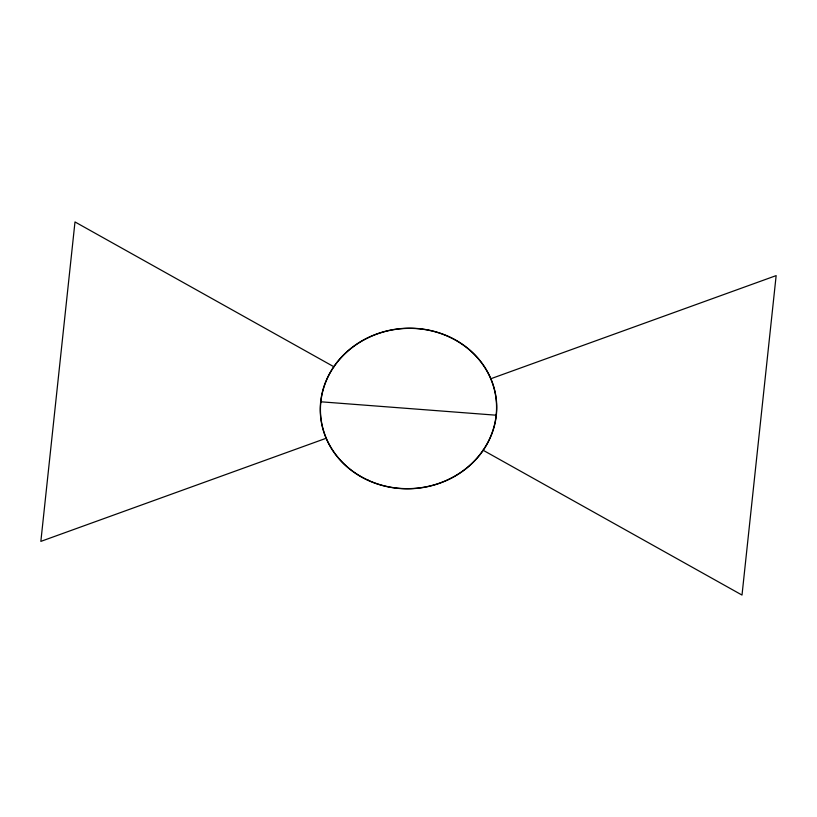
<?xml version="1.0" encoding="UTF-8"?>
<svg xmlns="http://www.w3.org/2000/svg" width="817" height="817" viewBox="0 0 817 817"><rect width="100%" height="100%" fill="white"/><g stroke="black" fill="none" stroke-linecap="round" stroke-linejoin="round"><path stroke-width="1.23" d="M326.289 438.218L40.85 541.385L74.99 221.938L333.928 366.782M490.711 378.782L776.15 275.615L742.01 595.062L483.072 450.218M320.673 401.78L496.327 415.22M367.997 480.151A88.093 80.097 -4 0 0 496.47 403.772A88.093 80.097 -4 0 0 361.032 341.577A88.093 80.097 -4 0 0 367.997 480.151M368.181 480.416A88.287 80.27 -4 0 0 496.644 403.496A88.287 80.27 -4 0 0 360.685 341.588A88.287 80.27 -4 0 0 368.181 480.416"/></g></svg>
